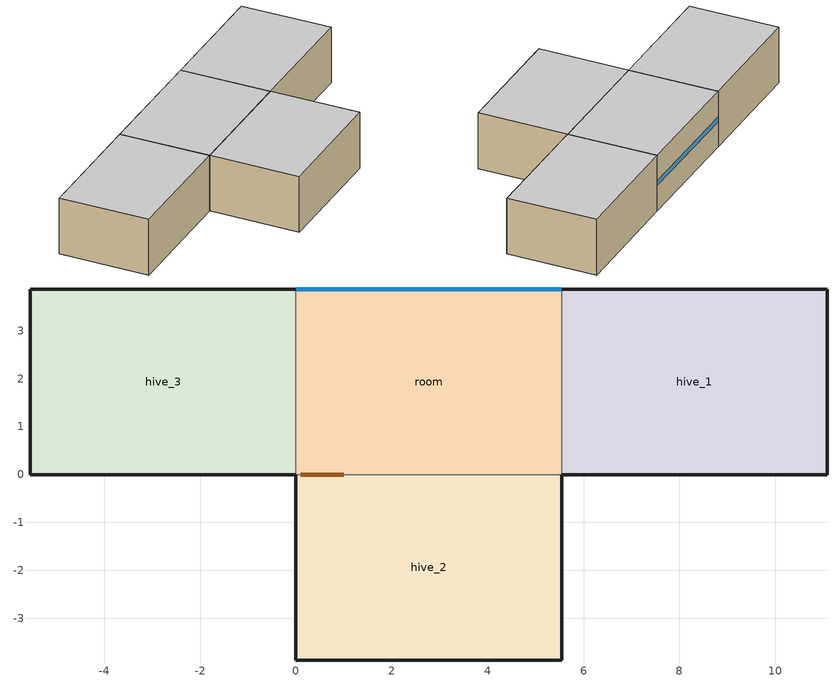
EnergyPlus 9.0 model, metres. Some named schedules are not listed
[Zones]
room
 floor othersideconditionsmodel (floor_construction): 5.54,3.87 5.54,0 0,0 0,3.87 z0
 wall outside (wall_construction): 5.54,3.87 0,3.87 z0:2.5
 wall to hive_1 (wall_construction): 5.54,0 5.54,3.87 z0:2.5
 wall to hive_2 (wall_construction): 0,0 5.54,0 z0:2.5
 wall to hive_3 (wall_construction): 0,3.87 0,0 z0:2.5
 window (glass_construction): 5.53,3.87 0.01,3.87 z1.14:1.36
 door inside (door_construction): 0.1,0 1,0 z0:2.1
 ceiling adiabatic (ceiling_construction): 0,3.87 0,0 5.54,0 5.54,3.87 z2.5
hive_1
 floor othersideconditionsmodel (floor_construction): 11.08,3.87 11.08,0 5.54,0 5.54,3.87 z0
 wall outside (wall_construction): 5.54,0 11.08,0 11.08,3.87 5.54,3.87 z0:2.5
 ceiling adiabatic (ceiling_construction): 5.54,3.87 5.54,0 11.08,0 11.08,3.87 z2.5
hive_2
 floor othersideconditionsmodel (floor_construction): 5.54,0 5.54,-3.87 0,-3.87 0,0 z0
 wall outside (wall_construction): 0,0 0,-3.87 5.54,-3.87 5.54,0 z0:2.5
 ceiling adiabatic (ceiling_construction): 0,0 0,-3.87 5.54,-3.87 5.54,0 z2.5
hive_3
 floor othersideconditionsmodel (floor_construction): 0,3.87 0,0 -5.54,0 -5.54,3.87 z0
 wall outside (wall_construction): 0,3.87 -5.54,3.87 -5.54,0 0,0 z0:2.5
 ceiling adiabatic (ceiling_construction): -5.54,3.87 -5.54,0 0,0 0,3.87 z2.5
[SizingPeriod:WeatherFileDays]
ano: End month=12; End day of month=31; Begin day of month=1; Begin month=1; Day of week for start day=Monday; Use weather file daylight saving period=No; Use weather file rain and snow indicators=No
[Building]
hive_12-04_floor1_roof0: North axis=0; Loads convergence tolerance value=0.04; Maximum number of warmup days=25; Solar distribution=FullInteriorAndExteriorWithReflections; Temperature convergence tolerance value=0.4; Terrain=City
[Site:GroundDomain:Slab]
GroundDomain: 1, 0.4, 1.6, 10, No, Full, 6, 5, Timestep, GroundCoupledOSCM, OnGrade, 1250, 30, 50, 1500, 1.5, FiniteDiff, Site:GroundTemperature:Undisturbed:FiniteDifference, No
[Site:GroundTemperature:Undisturbed:FiniteDifference]
FiniteDiff: 0.4, 1250, 30, 50, 1500, 1.5
[Construction]
ceiling_construction: fibrocimento telha, Camara_ar_atico_telhado, Forro Madeira
floor_construction: Concreto Piso, Piso ceramico
door_construction: PortaMadInt3cm
glass_construction: glass_material
wall_construction: EPS, concrete
[Material] Thermal absorptance=0.9
Name | Density | Roughness | Solar absorptance | Specific heat | Visible absorptance | Conductivity | Thickness
concrete | 2200 | Rough | 0.7 | 1000 | 0.7 | 1.75 | 0.0752727
Concreto Piso | 2200 | Rough | 0.5 | 1000 | 0.5 | 1.75 | 0.07
Forro Madeira | 400 | Smooth | 0.5 | 2300 | 0.5 | 0.1 | 0.01
Piso ceramico | 2000 | Smooth | 0.5 | 920 | 0.5 | 1.05 | 0.0075
PortaMadInt3cm | 650 | MediumSmooth | 0.5 | 2300 | 0.5 | 0.15 | 0.03
fibrocimento telha | 1700 | Rough | 0.5 | 840 | 0.5 | 0.65 | 0.008
[Material:NoMass]
EPS: Roughness=Smooth; Thermal absorptance=0.9; Visible absorptance=0.7; Thermal resistance=0.031905; Solar absorptance=0.5
[Material:AirGap]
Camara_ar_atico_telhado: Thermal resistance=0.21
[WindowMaterial:SimpleGlazingSystem]
glass_material: U factor=5.7; Solar heat gain coefficient=0.87
[Lights]
lights: Zone or zonelist=room; Design level calculation method=Watts/Area; End use subcategory=GeneralLights; Fraction radiant=0.32; Fraction replaceable=0; Fraction visible=0.23; Return air fraction=0; Watts per zone floor area=5; Schedule=livingroom_lights
[Zone] Multiplier=1
room; hive_1; hive_2; hive_3
[People]
people: Zone or zonelist=room; Fraction radiant=0.3; Number of people calculation method=People; Number of people=4; Number of people schedule=livingroom_occup; Activity level schedule=livingroom_activity
[DesignSpecification:OutdoorAir]
SZ_room: Outdoor air flow per person=0.0075; Outdoor air flow per zone=0; Outdoor air flow per zone floor area=0; Outdoor air method=Flow/Person
[EnergyManagementSystem:Actuator] Actuated component control type=Schedule Value; Actuated component type=Schedule:Constant
Name | Actuated component unique
Control_HVAC | HVAC
Control_NV | VN
[EnergyManagementSystem:ProgramCallingManager]
My HVAC Control: BeginTimestepBeforePredictor; ems_program
[EnergyManagementSystem:Sensor]
Name | Output variable or output meter index key | Output variable or output meter
occup_room | people | People Occupant Count
occup_livingroom_sensor | livingroom_occup | Schedule Value
Sensor_HVAC | HVAC | Schedule Value
T_air | room | Zone Mean Air Temperature
T_op | room | Zone Operative Temperature
T_out | Environment | Site Outdoor Air Drybulb Temperature
[Sizing:Zone]
room: Cooling design air flow method=DesignDay; Cooling design air flow rate=0; Cooling minimum air flow fraction=0; Design specification outdoor air object=SZ_room; Heating design air flow method=DesignDay; Heating design air flow rate=0; Heating maximum air flow fraction=0; Zone cooling design supply air humidity ratio=0.0077; Zone cooling design supply air temperature=13; Zone cooling design supply air temperature input method=SupplyAirTemperature; Zone heating design supply air humidity ratio=0.0156; Zone heating design supply air temperature=50; Zone heating design supply air temperature input method=SupplyAirTemperature
[ThermostatSetpoint:DualSetpoint]
Termostato Dual Control: Cooling setpoint temperature schedule=HVACTemplate-Always 23; Heating setpoint temperature schedule=HVACTemplate-Always 18
[ZoneControl:Thermostat]
room Thermostat: Zone or zonelist=room; Control 1=Termostato Dual Control; Control type schedule=HVACTemplate-Always 4
[Zone equipment]
room: room Ideal Loads Air System
[ZoneHVAC:IdealLoadsAirSystem]
room Ideal Loads Air System: Availability schedule=HVAC; Cooling limit=NoLimit; Cooling sensible heat ratio=0.7; Dehumidification control type=ConstantSensibleHeatRatio; Demand controlled ventilation type=None; Design specification outdoor air object=SZ_room; Heat recovery type=None; Heating limit=NoLimit; Humidification control type=None; Latent heat recovery effectiveness=0.65; Maximum heating supply air humidity ratio=0.0156; Maximum heating supply air temperature=50; Minimum cooling supply air humidity ratio=0.0077; Minimum cooling supply air temperature=13; Outdoor air economizer type=NoEconomizer; Sensible heat recovery effectiveness=0.7
[SurfaceProperty:OtherSideConditionsModel]
GroundCoupledOSCM: Type of modeling=GroundCoupledSurface
[ElectricEquipment]
equipment_loads: Zone or zonelist=room; Design level=0; Design level calculation method=EquipmentLevel; End use subcategory=General; Fraction latent=0; Fraction lost=0; Fraction radiant=0.3; Schedule=livingroom_equipment
[EnergyManagementSystem:Program]
ems_program: SET T_Comf = ((T_op >= 26) || (T_op <= 16)); IF ((occup_room > 0) && (T_Comf == 1)); Set Control_HVAC = 1; Set Control_NV = 0; ELSEIF ((occup_room > 0) && (Sensor_HVAC > 0)); Set Control_HVAC = 1; Set Control_NV = 0; ELSEIF (occup_room > 0); IF ((T_out<T_air) && (T_out>19)); Set Control_HVAC = 0; Set Control_NV = 1; ELSEIF ((T_out>T_air) && (T_out>19)); Set Control_HVAC = 0; Set Control_NV = 0; ELSEIF (T_out<19); Set Control_HVAC = 0; Set Control_NV = 0; ENDIF; ELSEIF (occup_room == 0); Set Control_HVAC = 0; Set Control_NV = 0; ENDIF
[Schedule:Compact]
HVACTemplate-Always 4: Through: 12/31, For: AllDays, Until: 24:00, 4
HVACTemplate-Always 18: Through: 12/31, For: AllDays, Until: 24:00, 18
HVACTemplate-Always 23: Through: 12/31, For: AllDays, Until: 24:00, 23
livingroom_activity: Through: 12/31, For:AllDays, Until: 24:00, 108
livingroom_equipment: Through: 12/31, For:AllDays, Until: 14:00, 0, Until: 22:00, 1, Until: 24:00, 0
livingroom_lights: Through: 12/31, For: AllDays, Until: 16:00, 0, Until: 22:00, 1, Until: 24:00, 0
livingroom_occup: Through: 12/31, For: AllDays, Until: 14:00, 0, Until: 18:00, 0.5, Until: 22:00, 1, Until: 24:00, 0
[Schedule:Constant]
Name | Hourly value
HVAC | 0
VN | 1
[AirflowNetwork:SimulationControl]
Ventilacao: Absolute airflow convergence tolerance=0.0001; Airflownetwork control=MultizoneWithoutDistribution; Building type=HighRise; Convergence acceleration limit=-0.5; Height selection for local wind pressure calculation=OpeningHeight; Initialization type=ZeroNodePressures; Maximum number of iterations=500; Relative airflow convergence tolerance=0.01; Wind pressure coefficient type=Input; Azimuth angle of long axis of building=0; Ratio of building width along short axis to width along long axis=0.85
[AirflowNetwork:MultiZone:Zone] Indoor and outdoor enthalpy difference upper limit for minimum venting open factor=300000; Indoor and outdoor temperature difference upper limit for minimum venting open factor=100
Name | Zone
AirflowNetwork:MultiZone:Zone 1 | room
AirflowNetwork:MultiZone:Zone 2 | hive_1
AirflowNetwork:MultiZone:Zone 3 | hive_2
AirflowNetwork:MultiZone:Zone 4 | hive_3
[AirflowNetwork:MultiZone:WindPressureCoefficientArray]
ventos: Wind direction 1=0; Wind direction 2=30; Wind direction 3=60; Wind direction 4=90; Wind direction 5=120; Wind direction 6=150; Wind direction 7=180; Wind direction 8=210; Wind direction 9=240; Wind direction 10=270; Wind direction 11=300; Wind direction 12=330
[AirflowNetwork:MultiZone:Component:DetailedOpening] Air mass flow exponent when opening is closed=0.65; Discharge coefficient for opening factor 1=0.001; Discharge coefficient for opening factor 2=0.6; Extra crack length or height of pivoting axis=0; Height factor for opening factor 1=0; Height factor for opening factor 2=1; Number of sets of opening factor data=2; Opening factor 1=0; Opening factor 2=1; Start height factor for opening factor 1=0; Start height factor for opening factor 2=0; Type of rectangular large vertical opening lvo=NonPivoted; Width factor for opening factor 1=0; Width factor for opening factor 2=0.6
Name | Air mass flow coefficient when opening is closed
detailed_window | 0.0001
detailed_door | 5e-05
[AirflowNetwork:MultiZone:Surface:Crack]
crack: Air mass flow coefficient at reference conditions=0.01; Air mass flow exponent=0.667
[AirflowNetwork:MultiZone:ExternalNode] Symmetric wind pressure coefficient curve=No; Wind angle type=Absolute
Name | Wind pressure coefficient curve
Node_hive_1_wall-0; Node_hive_3_wall-0; window_0_Node | side_0_coef
Node_hive_1_wall-1; Node_hive_2_wall-1 | side_1_coef
Node_hive_1_wall-2; Node_hive_2_wall-2; Node_hive_3_wall-2 | side_2_coef
Node_hive_2_wall-3; Node_hive_3_wall-3 | side_3_coef
[AirflowNetwork:MultiZone:Surface] Indoor and outdoor enthalpy difference upper limit for minimum venting open factor=300000; Indoor and outdoor temperature difference upper limit for minimum venting open factor=100
Surface_hive_1_wall-0: Leakage component=crack; Surface=hive_1_wall-0
Surface_hive_1_wall-1: Leakage component=crack; Surface=hive_1_wall-1
Surface_hive_1_wall-2: Leakage component=crack; Surface=hive_1_wall-2
Surface_hive_2_wall-1: Leakage component=crack; Surface=hive_2_wall-1
Surface_hive_2_wall-2: Leakage component=crack; Surface=hive_2_wall-2
Surface_hive_2_wall-3: Leakage component=crack; Surface=hive_2_wall-3
Surface_hive_3_wall-0: Leakage component=crack; Surface=hive_3_wall-0
Surface_hive_3_wall-2: Leakage component=crack; Surface=hive_3_wall-2
Surface_hive_3_wall-3: Leakage component=crack; Surface=hive_3_wall-3
AirflowNetwork:MultiZone:Surface 0: Leakage component=detailed_window; Surface=window_0; Ventilation control mode=Temperature; Ventilation control zone temperature setpoint schedule=Temp_setpoint; Venting availability schedule=VN; Window door opening factor or crack factor=0.45
AirflowNetwork:MultiZone:Surface 5: Leakage component=detailed_door; Surface=door; Ventilation control mode=NoVent; Window door opening factor or crack factor=1
[AirflowNetwork:MultiZone:WindPressureCoefficientValues] Airflownetwork multizone windpressurecoefficientarray=ventos
Name | Wind pressure coefficient value 1 | Wind pressure coefficient value 2 | Wind pressure coefficient value 3 | Wind pressure coefficient value 4 | Wind pressure coefficient value 5 | Wind pressure coefficient value 6 | Wind pressure coefficient value 7 | Wind pressure coefficient value 8 | Wind pressure coefficient value 9 | Wind pressure coefficient value 10 | Wind pressure coefficient value 11 | Wind pressure coefficient value 12
side_0_coef | 0.603459 | 0.468922 | 0.121426 | -0.42267 | -0.620149 | -0.327169 | -0.279063 | -0.327169 | -0.620149 | -0.42267 | 0.121426 | 0.468922
side_1_coef | -0.460973 | 0.11663 | 0.468572 | 0.603459 | 0.468572 | 0.11663 | -0.460973 | -0.741875 | -0.455184 | -0.45862 | -0.455184 | -0.741875
side_2_coef | -0.279063 | -0.327169 | -0.620149 | -0.42267 | 0.121426 | 0.468922 | 0.603459 | 0.468922 | 0.121426 | -0.42267 | -0.620149 | -0.327169
side_3_coef | -0.460973 | -0.741875 | -0.455184 | -0.45862 | -0.455184 | -0.741875 | -0.460973 | 0.11663 | 0.468572 | 0.603459 | 0.468572 | 0.11663
